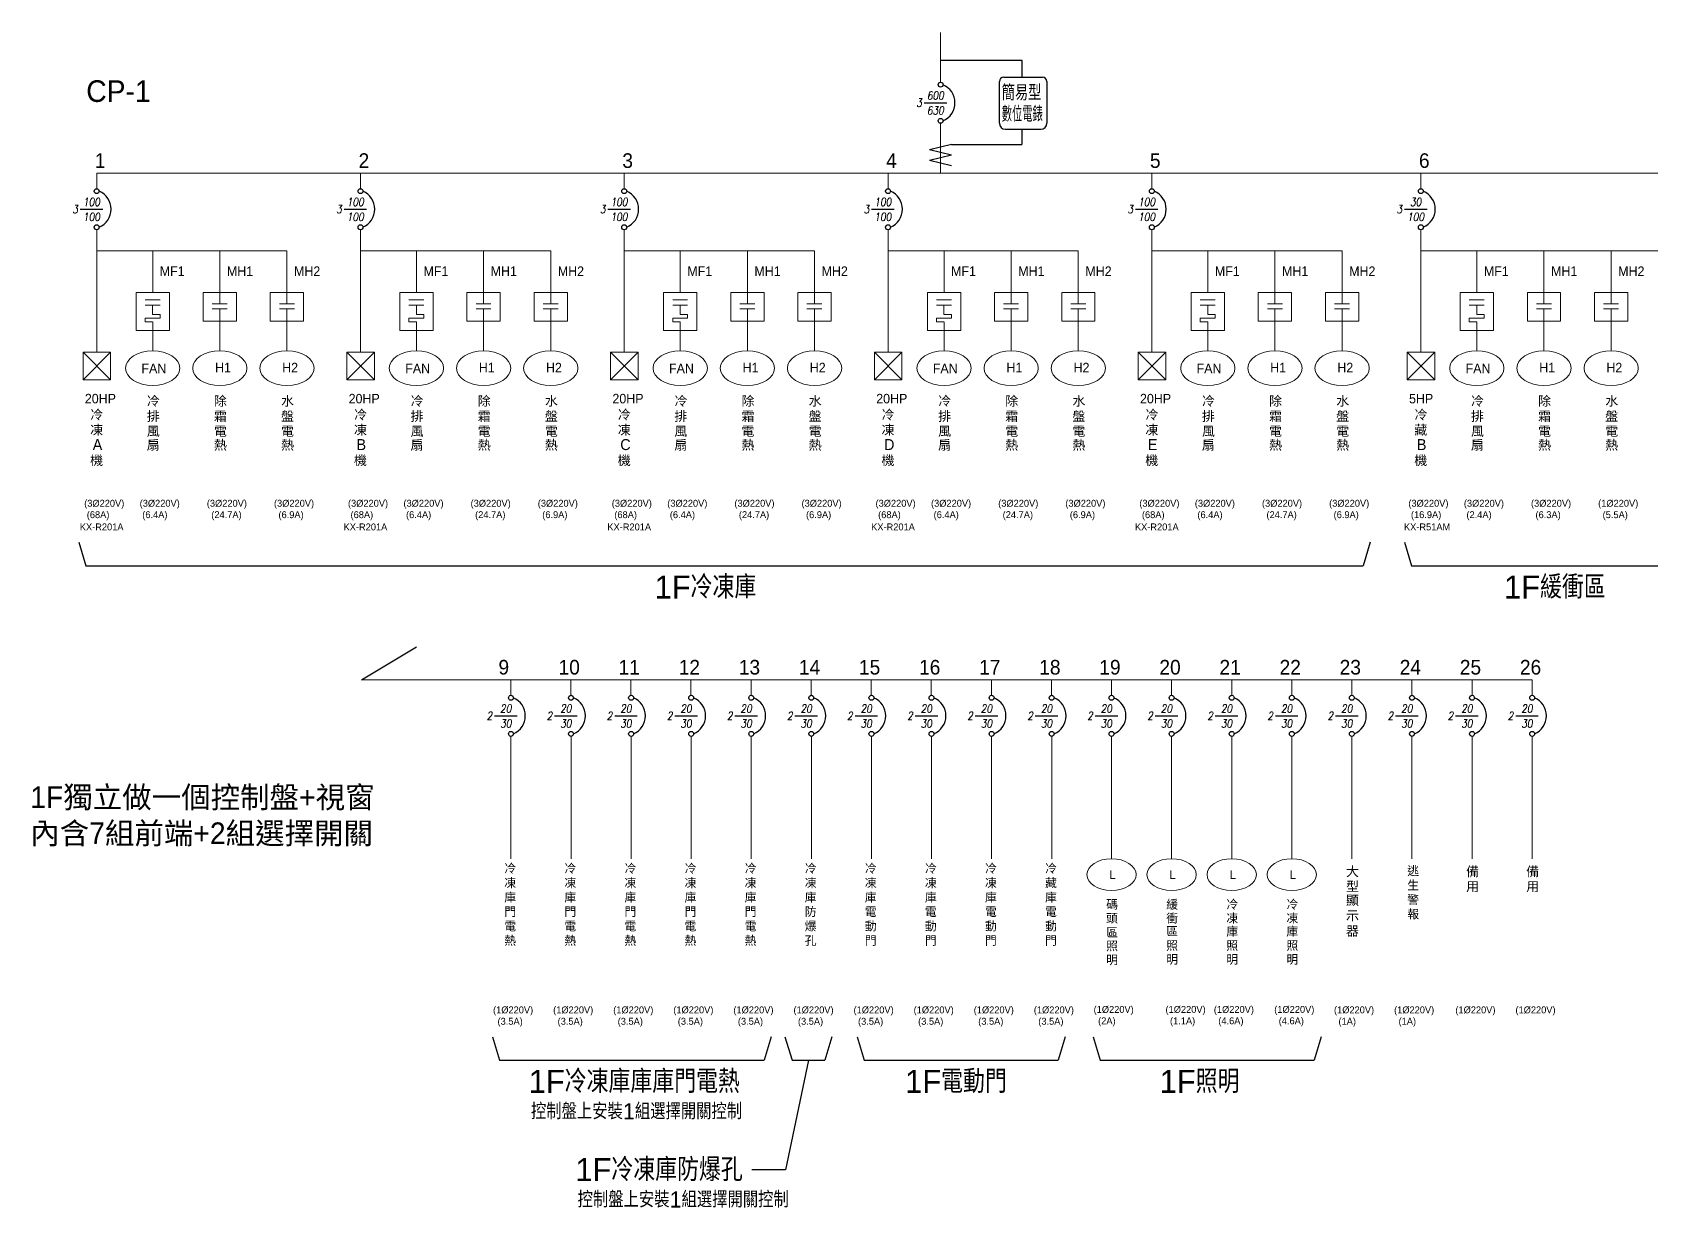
# Model space of a CAD drawing. Header units: millimetres. Extents: x -15161 to 10473752, y -72817 to 33960.
# Drawn here: x 65956 to 73442, y -66722 to -61287 of the extents above; entities that cross this region are included whole.
import ezdxf
from ezdxf.enums import TextEntityAlignment as Align

# ---------------------------------------------------------------- set-up
doc = ezdxf.new("R2010")
doc.units = ezdxf.units.MM
doc.layers.add('1_標示文字', color=2, linetype='Continuous')
doc.layers.add('BORDER', color=7, linetype='Continuous')
doc.styles.add('2', font='simplex.shx', dxfattribs={"width": 0.8, "oblique": 0.174533, "bigfont": 'chineset.shx'})
doc.styles.add('CHINA', font='C2.SHX', dxfattribs={"width": 0.8, "bigfont": 'CHINA.SHX'})
doc.styles.add('CS', font='ROMANS', dxfattribs={"width": 0.8, "bigfont": 'CHINA'})
doc.styles.get("Standard").update_dxf_attribs({"font": 'arial.ttf'})
doc.styles.add('STYLE1', font='PMingLiU.ttf', dxfattribs={"height": 400})

msp = doc.modelspace()

# ---------------------------------------------------------------- linework, layer by layer
at = {"color": 3, "lineweight": 9}
for p, q in [((70157.9051, -61517.2013), (70157.9051, -61286.5775)), ((70157.7647, -61707.0748), (70157.7647, -61937.4293)), ((66253.961, -61937.4293), (75005.6791, -61937.4293)), ((66253.961, -62009.5271), (66253.961, -61937.4293)), ((67474.2174, -62009.5271), (67474.2174, -61937.4293)), ((68694.4739, -62009.5271), (68694.4739, -61937.4293)), ((69914.7304, -62009.5271), (69914.7304, -61937.4293)), ((71134.9868, -62009.5271), (71134.9868, -61937.4293)), ((72379.5012, -62009.5271), (72379.5012, -61937.4293)), ((66253.8205, -62199.4006), (66253.8205, -62296.6118)), ((67474.077, -62199.4006), (67474.077, -62296.6118)), ((68694.3335, -62199.4006), (68694.3335, -62296.6118)), ((69914.5899, -62199.4006), (69914.5899, -62296.6118)), ((71134.8464, -62199.4006), (71134.8464, -62296.6118)), ((72379.3608, -62199.4006), (72379.3608, -62296.6118)), ((66253.8205, -62297.4637), (66253.8205, -62765.5059)), ((66253.8205, -62297.4637), (67134.0733, -62297.4637)), ((66512.8228, -62297.4637), (66512.8228, -62489.4427)), ((66823.4481, -62297.4637), (66823.4481, -62542.5159)), ((67134.0733, -62297.4637), (67134.0733, -62542.5159)), ((67474.077, -62297.4637), (67474.077, -62765.5059)), ((67474.077, -62297.4637), (68354.3298, -62297.4637)), ((67733.0793, -62297.4637), (67733.0793, -62489.4427)), ((68043.7045, -62297.4637), (68043.7045, -62542.5159)), ((68354.3298, -62297.4637), (68354.3298, -62542.5159)), ((68694.3335, -62297.4637), (68694.3335, -62765.5059)), ((68694.3335, -62297.4637), (69574.5863, -62297.4637)), ((68953.3357, -62297.4637), (68953.3357, -62489.4427)), ((69263.961, -62297.4637), (69263.961, -62542.5159)), ((69574.5863, -62297.4637), (69574.5863, -62542.5159)), ((69914.5899, -62297.4637), (69914.5899, -62765.5059)), ((69914.5899, -62297.4637), (70794.8427, -62297.4637)), ((70173.5922, -62297.4637), (70173.5922, -62489.4427)), ((70484.2175, -62297.4637), (70484.2175, -62542.5159)), ((70794.8427, -62297.4637), (70794.8427, -62542.5159)), ((71134.8464, -62297.4637), (71134.8464, -62765.5059)), ((71134.8464, -62297.4637), (72015.0992, -62297.4637)), ((71393.8487, -62297.4637), (71393.8487, -62489.4427)), ((71704.4739, -62297.4637), (71704.4739, -62542.5159)), ((72015.0992, -62297.4637), (72015.0992, -62542.5159)), ((72379.3608, -62297.4637), (72379.3608, -62765.5059)), ((72379.3608, -62297.4637), (73588.0786, -62297.4637)), ((72638.3631, -62297.4637), (72638.3631, -62489.4427)), ((72948.9884, -62297.4637), (72948.9884, -62542.5159)), ((73259.6136, -62297.4637), (73259.6136, -62542.5159)), ((66823.4481, -62565.7164), (66823.4481, -62718.0512)), ((67134.0733, -62565.7164), (67134.0733, -62718.0512)), ((68043.7045, -62565.7164), (68043.7045, -62718.0512)), ((68354.3298, -62565.7164), (68354.3298, -62718.0512)), ((69263.961, -62565.7164), (69263.961, -62718.0512)), ((69574.5863, -62565.7164), (69574.5863, -62718.0512)), ((70484.2175, -62565.7164), (70484.2175, -62718.0512)), ((70794.8427, -62565.7164), (70794.8427, -62718.0512)), ((71704.4739, -62565.7164), (71704.4739, -62718.0512)), ((72015.0992, -62565.7164), (72015.0992, -62718.0512)), ((72948.9884, -62565.7164), (72948.9884, -62718.0512)), ((73259.6136, -62565.7164), (73259.6136, -62718.0512)), ((66512.8228, -62625.2893), (66512.8228, -62718.0512)), ((67733.0793, -62625.2893), (67733.0793, -62718.0512)), ((68953.3357, -62625.2893), (68953.3357, -62718.0512)), ((70173.5922, -62625.2893), (70173.5922, -62718.0512)), ((71393.8487, -62625.2893), (71393.8487, -62718.0512)), ((72638.3631, -62625.2893), (72638.3631, -62718.0512)), ((66512.8228, -62718.0512), (66512.8228, -62759.0666)), ((66823.4481, -62718.0512), (66823.4481, -62759.0666)), ((67134.0733, -62718.0512), (67134.0733, -62759.0666)), ((67733.0793, -62718.0512), (67733.0793, -62759.0666)), ((68043.7045, -62718.0512), (68043.7045, -62759.0666)), ((68354.3298, -62718.0512), (68354.3298, -62759.0666)), ((68953.3357, -62718.0512), (68953.3357, -62759.0666)), ((69263.961, -62718.0512), (69263.961, -62759.0666)), ((69574.5863, -62718.0512), (69574.5863, -62759.0666)), ((70173.5922, -62718.0512), (70173.5922, -62759.0666)), ((70484.2175, -62718.0512), (70484.2175, -62759.0666)), ((70794.8427, -62718.0512), (70794.8427, -62759.0666)), ((71393.8487, -62718.0512), (71393.8487, -62759.0666)), ((71704.4739, -62718.0512), (71704.4739, -62759.0666)), ((72015.0992, -62718.0512), (72015.0992, -62759.0666)), ((72638.3631, -62718.0512), (72638.3631, -62759.0666)), ((72948.9884, -62718.0512), (72948.9884, -62759.0666)), ((73259.6136, -62718.0512), (73259.6136, -62759.0666)), ((67479.0271, -64280.6027), (72894.127, -64280.6027)), ((68169.0526, -64352.7005), (68169.0526, -64280.6027)), ((68446.9981, -64352.7005), (68446.9981, -64280.6027)), ((68724.9437, -64352.7005), (68724.9437, -64280.6027)), ((69002.8892, -64352.7005), (69002.8892, -64280.6027)), ((69280.8348, -64352.7005), (69280.8348, -64280.6027)), ((69280.8348, -64352.7005), (69280.8348, -64280.6027)), ((69558.7804, -64352.7005), (69558.7804, -64280.6027)), ((69558.7804, -64352.7005), (69558.7804, -64280.6027)), ((69836.7259, -64352.7005), (69836.7259, -64280.6027)), ((70114.6715, -64352.7005), (70114.6715, -64280.6027)), ((70114.6715, -64352.7005), (70114.6715, -64280.6027)), ((70392.617, -64352.7005), (70392.617, -64280.6027)), ((70392.617, -64352.7005), (70392.617, -64280.6027)), ((70670.5626, -64352.7005), (70670.5626, -64280.6027)), ((70670.5626, -64352.7005), (70670.5626, -64280.6027)), ((70948.5081, -64352.7005), (70948.5081, -64280.6027)), ((70948.5081, -64352.7005), (70948.5081, -64280.6027)), ((71226.4537, -64352.7005), (71226.4537, -64280.6027)), ((71504.3993, -64352.7005), (71504.3993, -64280.6027)), ((71782.3448, -64352.7005), (71782.3448, -64280.6027)), ((72060.2904, -64352.7005), (72060.2904, -64280.6027)), ((72338.2359, -64352.7005), (72338.2359, -64280.6027)), ((72616.1815, -64352.7005), (72616.1815, -64280.6027)), ((72894.127, -64352.6996), (72894.127, -64280.6018)), ((68170.123, -64542.574), (68170.123, -64639.7852)), ((68448.0685, -64542.574), (68448.0685, -64639.7852)), ((68726.0141, -64542.574), (68726.0141, -64639.7852)), ((69003.9597, -64542.574), (69003.9597, -64639.7852)), ((69281.9052, -64542.574), (69281.9052, -64639.7852)), ((69559.8508, -64542.574), (69559.8508, -64639.7852)), ((69837.7963, -64542.574), (69837.7963, -64639.7852)), ((70115.7419, -64542.574), (70115.7419, -64639.7852)), ((70393.6874, -64542.574), (70393.6874, -64639.7852)), ((70671.633, -64542.574), (70671.633, -64639.7852)), ((70948.3677, -64542.574), (70948.3677, -64639.7852)), ((71226.3133, -64542.574), (71226.3133, -64639.7852)), ((71504.3993, -64542.574), (71504.3993, -64639.7852)), ((71782.3448, -64542.5748), (71782.3448, -64639.786)), ((72060.2904, -64542.5748), (72060.2904, -64639.786)), ((72338.2359, -64542.574), (72338.2359, -64639.7852)), ((72616.1815, -64542.5748), (72616.1815, -64639.786)), ((72894.127, -64542.574), (72894.127, -64639.7852)), ((68170.123, -64640.6371), (68170.123, -65108.6793)), ((68448.0685, -64640.6371), (68448.0685, -65108.6793)), ((68726.0141, -64640.6371), (68726.0141, -65108.6793)), ((69003.9597, -64640.6371), (69003.9597, -65108.6793)), ((69281.9052, -64640.6371), (69281.9052, -65108.6793)), ((69559.8508, -64640.6371), (69559.8508, -65108.6793)), ((69837.7963, -64640.6371), (69837.7963, -65108.6793)), ((70115.7419, -64640.6371), (70115.7419, -65108.6793)), ((70393.6874, -64640.6371), (70393.6874, -65108.6793)), ((70671.633, -64640.6371), (70671.633, -65108.6793)), ((70948.3677, -64640.6371), (70948.3677, -65108.6793)), ((71226.3133, -64640.6371), (71226.3133, -65108.6793)), ((71504.3993, -64640.6371), (71504.3993, -65108.6793)), ((71782.3448, -64640.638), (71782.3448, -65108.6802)), ((72060.2904, -64640.638), (72060.2904, -65108.6802)), ((72338.2359, -64640.6371), (72338.2359, -65108.6793)), ((72616.1815, -64640.638), (72616.1815, -65108.6802)), ((72894.127, -64640.6371), (72894.127, -65108.6793))]:
    msp.add_line(p, q, dxfattribs=at)
for p, q in [((70534.7669, -61416.1128), (70157.9051, -61416.1128)), ((70534.7669, -61493.6758), (70534.7669, -61416.1128)), ((70429.4736, -61707.2893), (70429.4736, -61513.8114)), ((70449.6092, -61493.6758), (70628.8737, -61493.6758)), ((70649.0094, -61513.8114), (70649.0094, -61707.2893)), ((70456.3211, -61734.1369), (70622.1618, -61734.1369)), ((70532.977, -61734.1369), (70532.977, -61804.988)), ((70208.7049, -61804.988), (70106.8245, -61829.6789)), ((70208.7049, -61854.3699), (70106.8245, -61829.6789)), ((70208.7049, -61804.988), (70532.977, -61804.988)), ((70208.7049, -61854.3699), (70106.8245, -61879.0608)), ((70208.7049, -61903.7518), (70106.8245, -61879.0608))]:
    msp.add_line(p, q)
at = {"color": 9, "lineweight": 9}
for p, q in [((66435.7459, -62489.4427), (66589.8997, -62489.4427)), ((66435.7459, -62665.7978), (66435.7459, -62489.4427)), ((66589.8997, -62489.4427), (66589.8997, -62665.7978)), ((66746.3711, -62489.4427), (66900.525, -62489.4427)), ((66746.3711, -62622.7333), (66746.3711, -62489.4427)), ((66900.525, -62489.4427), (66900.525, -62622.7333)), ((67056.9964, -62489.4427), (67211.1503, -62489.4427)), ((67056.9964, -62622.7333), (67056.9964, -62489.4427)), ((67211.1503, -62489.4427), (67211.1503, -62622.7333)), ((67656.0023, -62489.4427), (67810.1562, -62489.4427)), ((67656.0023, -62665.7978), (67656.0023, -62489.4427)), ((67810.1562, -62489.4427), (67810.1562, -62665.7978)), ((67966.6276, -62489.4427), (68120.7815, -62489.4427)), ((67966.6276, -62622.7333), (67966.6276, -62489.4427)), ((68120.7815, -62489.4427), (68120.7815, -62622.7333)), ((68277.2529, -62489.4427), (68431.4067, -62489.4427)), ((68277.2529, -62622.7333), (68277.2529, -62489.4427)), ((68431.4067, -62489.4427), (68431.4067, -62622.7333)), ((68876.2588, -62489.4427), (69030.4127, -62489.4427)), ((68876.2588, -62665.7978), (68876.2588, -62489.4427)), ((69030.4127, -62489.4427), (69030.4127, -62665.7978)), ((69186.8841, -62489.4427), (69341.0379, -62489.4427)), ((69186.8841, -62622.7333), (69186.8841, -62489.4427)), ((69341.0379, -62489.4427), (69341.0379, -62622.7333)), ((69497.5093, -62489.4427), (69651.6632, -62489.4427)), ((69497.5093, -62622.7333), (69497.5093, -62489.4427)), ((69651.6632, -62489.4427), (69651.6632, -62622.7333)), ((70096.5153, -62489.4427), (70250.6691, -62489.4427)), ((70096.5153, -62665.7978), (70096.5153, -62489.4427)), ((70250.6691, -62489.4427), (70250.6691, -62665.7978)), ((70407.1405, -62489.4427), (70561.2944, -62489.4427)), ((70407.1405, -62622.7333), (70407.1405, -62489.4427)), ((70561.2944, -62489.4427), (70561.2944, -62622.7333)), ((70717.7658, -62489.4427), (70871.9197, -62489.4427)), ((70717.7658, -62622.7333), (70717.7658, -62489.4427)), ((70871.9197, -62489.4427), (70871.9197, -62622.7333)), ((71316.7717, -62489.4427), (71470.9256, -62489.4427)), ((71316.7717, -62665.7978), (71316.7717, -62489.4427)), ((71470.9256, -62489.4427), (71470.9256, -62665.7978)), ((71627.397, -62489.4427), (71781.5509, -62489.4427)), ((71627.397, -62622.7333), (71627.397, -62489.4427)), ((71781.5509, -62489.4427), (71781.5509, -62622.7333)), ((71938.0223, -62489.4427), (72092.1761, -62489.4427)), ((71938.0223, -62622.7333), (71938.0223, -62489.4427)), ((72092.1761, -62489.4427), (72092.1761, -62622.7333)), ((72561.2861, -62489.4427), (72715.44, -62489.4427)), ((72561.2861, -62665.7978), (72561.2861, -62489.4427)), ((72715.44, -62489.4427), (72715.44, -62665.7978)), ((72871.9114, -62489.4427), (73026.0653, -62489.4427)), ((72871.9114, -62622.7333), (72871.9114, -62489.4427)), ((73026.0653, -62489.4427), (73026.0653, -62622.7333)), ((73182.5367, -62489.4427), (73336.6906, -62489.4427)), ((73182.5367, -62622.7333), (73182.5367, -62489.4427)), ((73336.6906, -62489.4427), (73336.6906, -62622.7333)), ((66477.772, -62524.4091), (66546.9825, -62524.4091)), ((66477.772, -62547.6096), (66546.9825, -62547.6096)), ((66512.3772, -62547.6096), (66512.3772, -62591.3112)), ((66512.3772, -62547.6096), (66512.3772, -62591.3112)), ((66788.3973, -62542.5159), (66857.6078, -62542.5159)), ((66788.3973, -62565.7164), (66857.6078, -62565.7164)), ((67099.0225, -62542.5159), (67168.2331, -62542.5159)), ((67099.0225, -62565.7164), (67168.2331, -62565.7164)), ((67698.0284, -62524.4091), (67767.239, -62524.4091)), ((67698.0284, -62547.6096), (67767.239, -62547.6096)), ((67732.6337, -62547.6096), (67732.6337, -62591.3112)), ((67732.6337, -62547.6096), (67732.6337, -62591.3112)), ((68008.6537, -62542.5159), (68077.8643, -62542.5159)), ((68008.6537, -62565.7164), (68077.8643, -62565.7164)), ((68319.279, -62542.5159), (68388.4895, -62542.5159)), ((68319.279, -62565.7164), (68388.4895, -62565.7164)), ((68918.2849, -62524.4091), (68987.4955, -62524.4091)), ((68918.2849, -62547.6096), (68987.4955, -62547.6096)), ((68952.8902, -62547.6096), (68952.8902, -62591.3112)), ((68952.8902, -62547.6096), (68952.8902, -62591.3112)), ((69228.9102, -62542.5159), (69298.1207, -62542.5159)), ((69228.9102, -62565.7164), (69298.1207, -62565.7164)), ((69539.5355, -62542.5159), (69608.746, -62542.5159)), ((69539.5355, -62565.7164), (69608.746, -62565.7164)), ((70138.5414, -62524.4091), (70207.7519, -62524.4091)), ((70138.5414, -62547.6096), (70207.7519, -62547.6096)), ((70173.1467, -62547.6096), (70173.1467, -62591.3112)), ((70173.1467, -62547.6096), (70173.1467, -62591.3112)), ((70449.1667, -62542.5159), (70518.3772, -62542.5159)), ((70449.1667, -62565.7164), (70518.3772, -62565.7164)), ((70759.7919, -62542.5159), (70829.0025, -62542.5159)), ((70759.7919, -62565.7164), (70829.0025, -62565.7164)), ((71358.7979, -62524.4091), (71428.0084, -62524.4091)), ((71358.7979, -62547.6096), (71428.0084, -62547.6096)), ((71393.4031, -62547.6096), (71393.4031, -62591.3112)), ((71393.4031, -62547.6096), (71393.4031, -62591.3112)), ((71669.4231, -62542.5159), (71738.6337, -62542.5159)), ((71669.4231, -62565.7164), (71738.6337, -62565.7164)), ((71980.0484, -62542.5159), (72049.2589, -62542.5159)), ((71980.0484, -62565.7164), (72049.2589, -62565.7164)), ((72603.3123, -62524.4091), (72672.5228, -62524.4091)), ((72603.3123, -62547.6096), (72672.5228, -62547.6096)), ((72637.9175, -62547.6096), (72637.9175, -62591.3112)), ((72637.9175, -62547.6096), (72637.9175, -62591.3112)), ((72913.9375, -62542.5159), (72983.1481, -62542.5159)), ((72913.9375, -62565.7164), (72983.1481, -62565.7164)), ((73224.5628, -62542.5159), (73293.7734, -62542.5159)), ((73224.5628, -62565.7164), (73293.7734, -62565.7164)), ((66546.9825, -62608.5182), (66477.772, -62608.5182)), ((66477.772, -62608.5182), (66477.772, -62625.2893)), ((66477.772, -62625.2893), (66512.3772, -62625.2893)), ((66512.3772, -62586.0219), (66512.3772, -62591.3112)), ((66512.3772, -62591.3112), (66546.9825, -62591.3112)), ((66546.9825, -62591.3112), (66546.9825, -62608.5182)), ((66900.525, -62622.7333), (66746.3711, -62622.7333)), ((67211.1503, -62622.7333), (67056.9964, -62622.7333)), ((67767.239, -62608.5182), (67698.0284, -62608.5182)), ((67698.0284, -62608.5182), (67698.0284, -62625.2893)), ((67698.0284, -62625.2893), (67732.6337, -62625.2893)), ((67732.6337, -62586.0219), (67732.6337, -62591.3112)), ((67732.6337, -62591.3112), (67767.239, -62591.3112)), ((67767.239, -62591.3112), (67767.239, -62608.5182)), ((68120.7815, -62622.7333), (67966.6276, -62622.7333)), ((68431.4067, -62622.7333), (68277.2529, -62622.7333)), ((68987.4955, -62608.5182), (68918.2849, -62608.5182)), ((68918.2849, -62608.5182), (68918.2849, -62625.2893)), ((68918.2849, -62625.2893), (68952.8902, -62625.2893)), ((68952.8902, -62586.0219), (68952.8902, -62591.3112)), ((68952.8902, -62591.3112), (68987.4955, -62591.3112)), ((68987.4955, -62591.3112), (68987.4955, -62608.5182)), ((69341.0379, -62622.7333), (69186.8841, -62622.7333)), ((69651.6632, -62622.7333), (69497.5093, -62622.7333)), ((70207.7519, -62608.5182), (70138.5414, -62608.5182)), ((70138.5414, -62608.5182), (70138.5414, -62625.2893)), ((70138.5414, -62625.2893), (70173.1467, -62625.2893)), ((70173.1467, -62586.0219), (70173.1467, -62591.3112)), ((70173.1467, -62591.3112), (70207.7519, -62591.3112)), ((70207.7519, -62591.3112), (70207.7519, -62608.5182)), ((70561.2944, -62622.7333), (70407.1405, -62622.7333)), ((70871.9197, -62622.7333), (70717.7658, -62622.7333)), ((71428.0084, -62608.5182), (71358.7979, -62608.5182)), ((71358.7979, -62608.5182), (71358.7979, -62625.2893)), ((71358.7979, -62625.2893), (71393.4031, -62625.2893)), ((71393.4031, -62586.0219), (71393.4031, -62591.3112)), ((71393.4031, -62591.3112), (71428.0084, -62591.3112)), ((71428.0084, -62591.3112), (71428.0084, -62608.5182)), ((71781.5509, -62622.7333), (71627.397, -62622.7333)), ((72092.1761, -62622.7333), (71938.0223, -62622.7333)), ((72672.5228, -62608.5182), (72603.3123, -62608.5182)), ((72603.3123, -62608.5182), (72603.3123, -62625.2893)), ((72603.3123, -62625.2893), (72637.9175, -62625.2893)), ((72637.9175, -62586.0219), (72637.9175, -62591.3112)), ((72637.9175, -62591.3112), (72672.5228, -62591.3112)), ((72672.5228, -62591.3112), (72672.5228, -62608.5182)), ((73026.0653, -62622.7333), (72871.9114, -62622.7333)), ((73336.6906, -62622.7333), (73182.5367, -62622.7333)), ((66589.8997, -62665.7978), (66435.7459, -62665.7978)), ((67810.1562, -62665.7978), (67656.0023, -62665.7978)), ((69030.4127, -62665.7978), (68876.2588, -62665.7978)), ((70250.6691, -62665.7978), (70096.5153, -62665.7978)), ((71470.9256, -62665.7978), (71316.7717, -62665.7978)), ((72715.44, -62665.7978), (72561.2861, -62665.7978))]:
    msp.add_line(p, q, dxfattribs=at)
at = {"color": 2, "lineweight": 9}
for p, q in [((66190.5496, -62765.5059), (66190.5496, -62893.0981)), ((66318.1417, -62765.5059), (66190.5496, -62765.5059)), ((66318.1417, -62765.5059), (66190.5496, -62893.0981)), ((66190.5496, -62765.5059), (66318.1417, -62893.0981)), ((66318.1417, -62765.5059), (66318.1417, -62893.0981)), ((67410.8061, -62765.5059), (67410.8061, -62893.0981)), ((67538.3982, -62765.5059), (67410.8061, -62765.5059)), ((67538.3982, -62765.5059), (67410.8061, -62893.0981)), ((67410.8061, -62765.5059), (67538.3982, -62893.0981)), ((67538.3982, -62765.5059), (67538.3982, -62893.0981)), ((68631.0625, -62765.5059), (68631.0625, -62893.0981)), ((68758.6547, -62765.5059), (68631.0625, -62765.5059)), ((68758.6547, -62765.5059), (68631.0625, -62893.0981)), ((68631.0625, -62765.5059), (68758.6547, -62893.0981)), ((68758.6547, -62765.5059), (68758.6547, -62893.0981)), ((69851.319, -62765.5059), (69851.319, -62893.0981)), ((69978.9111, -62765.5059), (69851.319, -62765.5059)), ((69978.9111, -62765.5059), (69851.319, -62893.0981)), ((69851.319, -62765.5059), (69978.9111, -62893.0981)), ((69978.9111, -62765.5059), (69978.9111, -62893.0981)), ((71071.5755, -62765.5059), (71071.5755, -62893.0981)), ((71199.1676, -62765.5059), (71071.5755, -62765.5059)), ((71199.1676, -62765.5059), (71071.5755, -62893.0981)), ((71071.5755, -62765.5059), (71199.1676, -62893.0981)), ((71199.1676, -62765.5059), (71199.1676, -62893.0981)), ((72316.0899, -62765.5059), (72316.0899, -62893.0981)), ((72443.682, -62765.5059), (72316.0899, -62765.5059)), ((72443.682, -62765.5059), (72316.0899, -62893.0981)), ((72316.0899, -62765.5059), (72443.682, -62893.0981)), ((72443.682, -62765.5059), (72443.682, -62893.0981)), ((66253.8205, -62828.7769), (66253.8205, -62829.8271)), ((67474.077, -62828.7769), (67474.077, -62829.8271)), ((68694.3335, -62828.7769), (68694.3335, -62829.8271)), ((69914.5899, -62828.7769), (69914.5899, -62829.8271)), ((71134.8464, -62828.7769), (71134.8464, -62829.8271)), ((72379.3608, -62828.7769), (72379.3608, -62829.8271)), ((66318.1417, -62893.0981), (66190.5496, -62893.0981)), ((67538.3982, -62893.0981), (67410.8061, -62893.0981)), ((68758.6547, -62893.0981), (68631.0625, -62893.0981)), ((69978.9111, -62893.0981), (69851.319, -62893.0981)), ((71199.1676, -62893.0981), (71071.5755, -62893.0981)), ((72443.682, -62893.0981), (72316.0899, -62893.0981))]:
    msp.add_line(p, q, dxfattribs=at)
at = {"color": 30}
for p, q in [((66170.8124, -63645.0542), (66203.548, -63754.0986)), ((72144.5031, -63645.0542), (72111.7675, -63754.0986)), ((72303.58, -63645.0542), (72336.3156, -63754.0986)), ((66203.548, -63754.0986), (72111.7675, -63754.0986)), ((72336.3156, -63754.0986), (73646.9384, -63754.0986)), ((68084.1866, -65931.6997), (68116.9221, -66040.7441)), ((69374.2798, -65931.6997), (69341.5442, -66040.7441)), ((69437.7725, -65931.6997), (69470.5081, -66040.7441)), ((69655.1306, -65931.6997), (69622.395, -66040.7441)), ((69772.1585, -65931.6997), (69804.894, -66040.7441)), ((70733.6887, -65931.6997), (70700.9532, -66040.7441)), ((70863.3271, -65931.6997), (70896.0627, -66040.7441)), ((71918.8941, -65931.6997), (71886.1586, -66040.7441)), ((68116.9221, -66040.7441), (69341.5442, -66040.7441)), ((69546.4515, -66040.7441), (69440.0903, -66547.7354)), ((69470.5081, -66040.7441), (69622.395, -66040.7441)), ((69804.894, -66040.7441), (70700.9532, -66040.7441)), ((70896.0627, -66040.7441), (71886.1586, -66040.7441)), ((69440.0903, -66547.7354), (69285.0187, -66547.7354))]:
    msp.add_line(p, q, dxfattribs=at)
at = {"color": 3}
msp.add_line((67479.0271, -64280.6027), (67733.3414, -64128.4737), dxfattribs=at)
for centre in [(70157.7647, -61528.5929), (70157.7647, -61695.6823), (66253.8205, -62020.9187), (67474.077, -62020.9187), (68694.3335, -62020.9187), (69914.5899, -62020.9187), (71134.8464, -62020.9187), (72379.3608, -62020.9187), (66253.8205, -62188.0081), (67474.077, -62188.0081), (68694.3335, -62188.0081), (69914.5899, -62188.0081), (71134.8464, -62188.0081), (72379.3608, -62188.0081), (68170.123, -64364.0921), (68448.0685, -64364.0921), (68726.0141, -64364.0921), (69003.9597, -64364.0921), (69281.9052, -64364.0921), (69559.8508, -64364.0921), (69837.7963, -64364.0921), (70115.7419, -64364.0921), (70393.6874, -64364.0921), (70671.633, -64364.0921), (70948.3677, -64364.0921), (71226.3133, -64364.0921), (71504.3993, -64364.0921), (71782.3448, -64364.0929), (72060.2904, -64364.0929), (72338.2359, -64364.0921), (72616.1815, -64364.0929), (72894.127, -64364.0921), (68170.123, -64531.1815), (68448.0685, -64531.1815), (68726.0141, -64531.1815), (69003.9597, -64531.1815), (69281.9052, -64531.1815), (69559.8508, -64531.1815), (69837.7963, -64531.1815), (70115.7419, -64531.1815), (70393.6874, -64531.1815), (70671.633, -64531.1815), (70948.3677, -64531.1815), (71226.3133, -64531.1815), (71504.3993, -64531.1815), (71782.3448, -64531.1824), (72060.2904, -64531.1824), (72338.2359, -64531.1815), (72616.1815, -64531.1824), (72894.127, -64531.1815)]:
    msp.add_circle(centre, 11.3925, dxfattribs=at)
for centre in [(70133.3102, -61612.1376), (66229.366, -62104.4634), (67449.6225, -62104.4634), (68669.879, -62104.4634), (69890.1354, -62104.4634), (71110.3919, -62104.4634), (72354.9063, -62104.4634), (68145.6685, -64447.6368), (68423.614, -64447.6368), (68701.5596, -64447.6368), (68979.5052, -64447.6368), (69257.4507, -64447.6368), (69535.3963, -64447.6368), (69813.3418, -64447.6368), (70091.2874, -64447.6368), (70369.2329, -64447.6368), (70647.1785, -64447.6368), (70923.9132, -64447.6368), (71201.8588, -64447.6368), (71479.9447, -64447.6368), (71757.8903, -64447.6376), (72035.8359, -64447.6376), (72313.7814, -64447.6368), (72591.727, -64447.6376), (72869.6725, -64447.6368)]:
    msp.add_arc(centre, 90.9105, 293.22297284, 66.77702716, dxfattribs=at)
for centre, radius, start, end in [((70449.6092, -61513.8114), 20.1357, 90, 180), ((70628.8737, -61513.8114), 20.1357, 0, 90), ((70456.3211, -61707.2893), 26.8476, 180, 270), ((70622.1618, -61707.2893), 26.8476, 270, 0)]:
    msp.add_arc(centre, radius, start, end)
at = {"color": 2, "lineweight": 9}
for centre, major_axis in [((66512.8228, -62839.7768), (-125.5358, 0)), ((66823.4481, -62839.7768), (-125.5358, 0)), ((67134.0733, -62839.7768), (-125.5358, 0)), ((67733.0793, -62839.7768), (-125.5358, 0)), ((68043.7045, -62839.7768), (-125.5358, 0)), ((68354.3298, -62839.7768), (-125.5358, 0)), ((68953.3357, -62839.7768), (-125.5358, 0)), ((69263.961, -62839.7768), (-125.5358, 0)), ((69574.5863, -62839.7768), (-125.5358, 0)), ((70173.5922, -62839.7768), (-125.5358, 0)), ((70484.2175, -62839.7768), (-125.5358, 0)), ((70794.8427, -62839.7768), (-125.5358, 0)), ((71393.8487, -62839.7768), (-125.5358, 0)), ((71704.4739, -62839.7768), (-125.5358, 0)), ((72015.0992, -62839.7768), (-125.5358, 0)), ((72638.3631, -62839.7768), (-125.5358, 0)), ((72948.9884, -62839.7768), (-125.5358, 0)), ((73259.6136, -62839.7768), (-125.5358, 0)), ((70948.3677, -65182.0557), (-114.129, 0)), ((71226.3133, -65182.0557), (-114.129, 0)), ((71504.3993, -65182.0557), (-114.129, 0)), ((71782.3448, -65182.0565), (-114.129, 0))]:
    msp.add_ellipse(centre, major_axis=major_axis, ratio=0.64292495, dxfattribs=at)
at = {"layer": '1_標示文字', "color": 3}
for p, q in [((70081.815, -61612.1376), (70186.2459, -61612.1376)), ((66177.8708, -62104.4634), (66282.3017, -62104.4634)), ((67398.1273, -62104.4634), (67502.5582, -62104.4634)), ((68618.3837, -62104.4634), (68722.8146, -62104.4634)), ((69838.6402, -62104.4634), (69943.0711, -62104.4634)), ((71058.8967, -62104.4634), (71163.3276, -62104.4634)), ((72303.4111, -62104.4634), (72407.842, -62104.4634)), ((68094.1733, -64447.6368), (68198.6041, -64447.6368)), ((68372.1188, -64447.6368), (68476.5497, -64447.6368)), ((68650.0644, -64447.6368), (68754.4953, -64447.6368)), ((68928.0099, -64447.6368), (69032.4408, -64447.6368)), ((69205.9555, -64447.6368), (69310.3864, -64447.6368)), ((69483.901, -64447.6368), (69588.3319, -64447.6368)), ((69761.8466, -64447.6368), (69866.2775, -64447.6368)), ((70039.7921, -64447.6368), (70144.223, -64447.6368)), ((70317.7377, -64447.6368), (70422.1686, -64447.6368)), ((70595.6833, -64447.6368), (70700.1142, -64447.6368)), ((70872.418, -64447.6368), (70976.8489, -64447.6368)), ((71150.3635, -64447.6368), (71254.7944, -64447.6368)), ((71428.4495, -64447.6368), (71532.8804, -64447.6368)), ((71706.3951, -64447.6376), (71810.826, -64447.6376)), ((71984.3406, -64447.6376), (72088.7715, -64447.6376)), ((72262.2862, -64447.6368), (72366.7171, -64447.6368)), ((72540.2317, -64447.6376), (72644.6626, -64447.6376)), ((72818.1773, -64447.6368), (72922.6082, -64447.6368))]:
    msp.add_line(p, q, dxfattribs=at)

# ---------------------------------------------------------------- texts
at = {"style": 'CS'}
for s, width, p in [('簡易型', 0.9, (70440.2866, -61601.2714)), ('數位電錶', 0.7, (70440.3483, -61699.795))]:
    msp.add_text(s, height=71.5935, dxfattribs=dict(at, width=width)).set_placement(p)
at = {"color": 2, "lineweight": 9, "style": 'STYLE1'}
for s, height, p in [('1', 67.6956, (66244.9601, -61913.5499)), ('2', 67.6956, (67465.2166, -61913.5499)), ('3', 67.6956, (68685.4731, -61913.5499)), ('4', 67.6956, (69905.7295, -61913.5499)), ('5', 67.6956, (71125.986, -61913.5499)), ('6', 67.6956, (72370.5004, -61913.5499)), ('MF1', 43.94027, (66545.4645, -62413.1207)), ('MH1', 43.94027, (66856.0898, -62413.1207)), ('MH2', 43.94027, (67166.7151, -62413.1207)), ('MF1', 43.94027, (67765.721, -62413.1207)), ('MH1', 43.94027, (68076.3463, -62413.1207)), ('MH2', 43.94027, (68386.9715, -62413.1207)), ('MF1', 43.94027, (68985.9775, -62413.1207)), ('MH1', 43.94027, (69296.6027, -62413.1207)), ('MH2', 43.94027, (69607.228, -62413.1207)), ('MF1', 43.94027, (70206.2339, -62413.1207)), ('MH1', 43.94027, (70516.8592, -62413.1207)), ('MH2', 43.94027, (70827.4845, -62413.1207)), ('MF1', 43.94027, (71426.4904, -62413.1207)), ('MH1', 43.94027, (71737.1157, -62413.1207)), ('MH2', 43.94027, (72047.7409, -62413.1207)), ('MF1', 43.94027, (72671.0048, -62413.1207)), ('MH1', 43.94027, (72981.6301, -62413.1207)), ('MH2', 43.94027, (73292.2554, -62413.1207)), ('FAN', 43.94027, (66460.929, -62862.9769)), ('H1', 43.94027, (66801.3832, -62858.9108)), ('H2', 43.94027, (67112.0085, -62858.9108)), ('FAN', 43.94027, (67681.1854, -62862.9769)), ('H1', 43.94027, (68021.6397, -62858.9108)), ('H2', 43.94027, (68332.2649, -62858.9108)), ('FAN', 43.94027, (68901.4419, -62862.9769)), ('H1', 43.94027, (69241.8961, -62858.9108)), ('H2', 43.94027, (69552.5214, -62858.9108)), ('FAN', 43.94027, (70121.6984, -62862.9769)), ('H1', 43.94027, (70462.1526, -62858.9108)), ('H2', 43.94027, (70772.7779, -62858.9108)), ('FAN', 43.94027, (71341.9548, -62862.9769)), ('H1', 43.94027, (71682.4091, -62858.9108)), ('H2', 43.94027, (71993.0343, -62858.9108)), ('FAN', 43.94027, (72586.4693, -62862.9769)), ('H1', 43.94027, (72926.9235, -62858.9108)), ('H2', 43.94027, (73237.5488, -62858.9108)), ('20HP', 43.94027, (66199.1163, -63002.5354)), ('冷', 43.9403, (66223.7696, -63076.6614)), ('冷', 43.9403, (66485.5335, -63013.2746)), ('除', 43.9403, (66796.1588, -63013.2746)), ('水', 43.9403, (67106.784, -63013.2746)), ('20HP', 43.94027, (67419.3728, -63002.5354)), ('冷', 43.9403, (67444.026, -63076.6614)), ('冷', 43.9403, (67705.7899, -63013.2746)), ('除', 43.9403, (68016.4152, -63013.2746)), ('水', 43.9403, (68327.0405, -63013.2746)), ('20HP', 43.94027, (68639.6293, -63002.5354)), ('冷', 43.9403, (68664.2825, -63076.6614)), ('冷', 43.9403, (68926.0464, -63013.2746)), ('除', 43.9403, (69236.6717, -63013.2746)), ('水', 43.9403, (69547.297, -63013.2746)), ('20HP', 43.94027, (69859.8857, -63002.5354)), ('冷', 43.9403, (69884.539, -63076.6614)), ('冷', 43.9403, (70146.3029, -63013.2746)), ('除', 43.9403, (70456.9282, -63013.2746)), ('水', 43.9403, (70767.5534, -63013.2746)), ('20HP', 43.94027, (71080.1422, -63002.5354)), ('冷', 43.9403, (71104.7954, -63076.6614)), ('冷', 43.9403, (71366.5594, -63013.2746)), ('除', 43.9403, (71677.1846, -63013.2746)), ('水', 43.9403, (71987.8099, -63013.2746)), ('5HP', 43.94027, (72324.6566, -63002.5354)), ('冷', 43.9403, (72349.3099, -63076.6614)), ('冷', 43.9403, (72611.0738, -63013.2746)), ('除', 43.9403, (72921.699, -63013.2746)), ('水', 43.9403, (73232.3243, -63013.2746)), ('凍', 43.9403, (66223.7696, -63147.1629)), ('排', 43.9403, (66485.5335, -63083.776)), ('風', 43.9403, (66485.5335, -63152.8749)), ('霜', 43.9403, (66796.1588, -63083.776)), ('電', 43.9403, (66796.1588, -63152.8749)), ('盤', 43.9403, (67106.784, -63083.776)), ('電', 43.9403, (67106.784, -63152.8749)), ('凍', 43.9403, (67444.026, -63147.1629)), ('排', 43.9403, (67705.7899, -63083.776)), ('風', 43.9403, (67705.7899, -63152.8749)), ('霜', 43.9403, (68016.4152, -63083.776)), ('電', 43.9403, (68016.4152, -63152.8749)), ('盤', 43.9403, (68327.0405, -63083.776)), ('電', 43.9403, (68327.0405, -63152.8749)), ('凍', 43.9403, (68664.2825, -63147.1629)), ('排', 43.9403, (68926.0464, -63083.776)), ('風', 43.9403, (68926.0464, -63152.8749)), ('霜', 43.9403, (69236.6717, -63083.776)), ('電', 43.9403, (69236.6717, -63152.8749)), ('盤', 43.9403, (69547.297, -63083.776)), ('電', 43.9403, (69547.297, -63152.8749)), ('凍', 43.9403, (69884.539, -63147.1629)), ('排', 43.9403, (70146.3029, -63083.776)), ('風', 43.9403, (70146.3029, -63152.8749)), ('霜', 43.9403, (70456.9282, -63083.776)), ('電', 43.9403, (70456.9282, -63152.8749)), ('盤', 43.9403, (70767.5534, -63083.776)), ('電', 43.9403, (70767.5534, -63152.8749)), ('凍', 43.9403, (71104.7954, -63147.1629)), ('排', 43.9403, (71366.5594, -63083.776)), ('風', 43.9403, (71366.5594, -63152.8749)), ('霜', 43.9403, (71677.1846, -63083.776)), ('電', 43.9403, (71677.1846, -63152.8749)), ('盤', 43.9403, (71987.8099, -63083.776)), ('電', 43.9403, (71987.8099, -63152.8749)), ('藏', 43.9403, (72349.3099, -63147.1629)), ('排', 43.9403, (72611.0738, -63083.776)), ('風', 43.9403, (72611.0738, -63152.8749)), ('霜', 43.9403, (72921.699, -63083.776)), ('電', 43.9403, (72921.699, -63152.8749)), ('盤', 43.9403, (73232.3243, -63083.776)), ('電', 43.9403, (73232.3243, -63152.8749)), ('A', 50.7717, (66235.4181, -63218.5139)), ('扇', 43.9403, (66485.5335, -63216.5986)), ('熱', 43.9403, (66796.1588, -63216.5986)), ('熱', 43.9403, (67106.784, -63216.5986)), ('B', 50.7717, (67455.6746, -63218.5139)), ('扇', 43.9403, (67705.7899, -63216.5986)), ('熱', 43.9403, (68016.4152, -63216.5986)), ('熱', 43.9403, (68327.0405, -63216.5986)), ('C', 50.7717, (68675.931, -63218.5139)), ('扇', 43.9403, (68926.0464, -63216.5986)), ('熱', 43.9403, (69236.6717, -63216.5986)), ('熱', 43.9403, (69547.297, -63216.5986)), ('D', 50.7717, (69896.1875, -63218.5139)), ('扇', 43.9403, (70146.3029, -63216.5986)), ('熱', 43.9403, (70456.9282, -63216.5986)), ('熱', 43.9403, (70767.5534, -63216.5986)), ('E', 50.7717, (71116.444, -63218.5139)), ('扇', 43.9403, (71366.5594, -63216.5986)), ('熱', 43.9403, (71677.1846, -63216.5986)), ('熱', 43.9403, (71987.8099, -63216.5986)), ('B', 50.7717, (72360.9584, -63218.5139)), ('扇', 43.9403, (72611.0738, -63216.5986)), ('熱', 43.9403, (72921.699, -63216.5986)), ('熱', 43.9403, (73232.3243, -63216.5986)), ('機', 43.9403, (66223.7696, -63287.841)), ('機', 43.9403, (67444.026, -63287.841)), ('機', 43.9403, (68664.2825, -63287.841)), ('機', 43.9403, (69884.539, -63287.841)), ('機', 43.9403, (71104.7954, -63287.841)), ('機', 43.9403, (72349.3099, -63287.841)), ('9', 67.6956, (68112.4223, -64256.7232)), ('10', 67.69555, (68390.3678, -64256.7232)), ('11', 67.69555, (68668.3134, -64256.7232)), ('12', 67.69555, (68946.259, -64256.7232)), ('13', 67.69555, (69224.2045, -64256.7232)), ('14', 67.69555, (69502.1501, -64256.7232)), ('15', 67.69555, (69780.0956, -64256.7232)), ('16', 67.69555, (70058.0412, -64256.7232)), ('17', 67.69555, (70335.9867, -64256.7232)), ('18', 67.69555, (70613.9323, -64256.7232)), ('19', 67.69555, (70891.8779, -64256.7232)), ('20', 67.69555, (71169.8234, -64256.7232)), ('21', 67.69555, (71447.769, -64256.7232)), ('22', 67.69555, (71725.7145, -64256.7232)), ('23', 67.69555, (72003.6601, -64256.7232)), ('24', 67.69555, (72281.6056, -64256.7232)), ('25', 67.69555, (72559.5512, -64256.7232)), ('26', 67.69555, (72837.4968, -64256.7232)), ('L', 39.9476, (70938.5599, -65201.8662)), ('L', 39.9476, (71216.5054, -65201.8662)), ('L', 39.9476, (71494.5914, -65201.8662)), ('L', 39.9476, (71772.537, -65201.8671)), ('大', 43.9403, (72033.001, -65189.6661)), ('備', 43.9403, (72588.8922, -65189.6661)), ('備', 43.9403, (72866.8377, -65189.6661)), ('顯', 43.9403, (72033.001, -65322.4887)), ('型', 43.9403, (72033.001, -65258.765)), ('用', 43.9403, (72588.8922, -65258.765)), ('用', 43.9403, (72866.8377, -65258.765)), ('碼', 39.9476, (70923.558, -65339.7886)), ('緩', 39.9476, (71201.5036, -65340.141)), ('冷', 39.9476, (71479.5896, -65340.141)), ('冷', 39.9476, (71757.5351, -65340.1419)), ('示', 43.9403, (72033.001, -65394.104)), ('頭', 39.9476, (70923.558, -65403.8839)), ('區', 39.9476, (70923.558, -65470.2733)), ('衝', 39.9476, (71201.5036, -65404.2363)), ('區', 39.9476, (71201.5036, -65464.9268)), ('庫', 39.9476, (71479.5896, -65464.9268)), ('凍', 39.9476, (71479.5896, -65404.2363)), ('庫', 39.9476, (71757.5351, -65464.9277)), ('凍', 39.9476, (71757.5351, -65404.2372)), ('器', 43.9403, (72033.001, -65464.6055)), ('照', 39.9476, (70923.558, -65532.2615)), ('照', 39.9476, (71201.5036, -65530.3529)), ('照', 39.9476, (71479.5896, -65530.3529)), ('照', 39.9476, (71757.5351, -65530.3538)), ('明', 39.9476, (70923.558, -65596.3569)), ('明', 39.9476, (71201.5036, -65594.4483)), ('明', 39.9476, (71479.5896, -65594.4483)), ('明', 39.9476, (71757.5351, -65594.4491))]:
    msp.add_text(s, height=height, dxfattribs=at).set_placement(p)
at = {"color": 30, "attachment_point": 1}
for s, width, heights, insert, char_height in [('{\\fPMingLiU|b0|i0|c136|p18;\\C2;CP-1}', 1133.405577, [267.8661], (66205.5531, -61508.276), 100), ('{\\fPMingLiU|b0|i0|c136|p18;\\C4;逃生警報}', 78.209264, [514.2564], (72316.5358, -65144.9373), 40)]:
    msp.add_mtext_dynamic_manual_height_columns(s, width=width, gutter_width=12.5, heights=heights, dxfattribs=dict(at, insert=insert, char_height=char_height))
at = {"color": 253, "insert": (65946.3071, -64774.0278), "char_height": 100, "attachment_point": 1}
msp.add_mtext_dynamic_manual_height_columns('{\\fPMingLiU|b0|i0|c136|p18;\\C2;1F獨立做一個控制盤+視窗\\P內含7組前端+2組選擇開關}', width=1828.341687, gutter_width=12.5, heights=[0], dxfattribs=at)
at = {"char_height": 40, "attachment_point": 1}
for s, width, insert in [('{\\fPMingLiU|b0|i0|c136|p18;\\C4;冷凍庫門電熱}', 70.503651, (68139.4825, -65133.8023)), ('{\\fPMingLiU|b0|i0|c136|p18;\\C4;冷凍庫門電熱}', 70.503651, (68417.4281, -65133.8023)), ('{\\fPMingLiU|b0|i0|c136|p18;\\C4;冷凍庫門電熱}', 70.503651, (68695.3736, -65133.8023)), ('{\\fPMingLiU|b0|i0|c136|p18;\\C4;冷凍庫門電熱}', 70.503651, (68973.3192, -65133.8023)), ('{\\fPMingLiU|b0|i0|c136|p18;\\C4;冷凍庫門電熱}', 70.503651, (69251.2647, -65133.8023)), ('{\\fPMingLiU|b0|i0|c136|p18;\\C4;冷凍庫防爆孔}', 65.019002, (69529.2103, -65133.8023)), ('{\\fPMingLiU|b0|i0|c136|p18;\\C4;冷凍庫電動門}', 65.019002, (69807.1558, -65133.8023)), ('{\\fPMingLiU|b0|i0|c136|p18;\\C4;冷凍庫電動門}', 65.019002, (70085.1014, -65133.8023)), ('{\\fPMingLiU|b0|i0|c136|p18;\\C4;冷凍庫電動門}', 65.019002, (70363.047, -65133.8023)), ('{\\fPMingLiU|b0|i0|c136|p18;\\C4;冷藏庫電動門}', 65.019002, (70640.9925, -65133.8023))]:
    msp.add_mtext_dynamic_manual_height_columns(s, width=width, gutter_width=12.5, heights=[442.7742], dxfattribs=dict(at, insert=insert))
at = {"layer": '1_標示文字', "style": '2', "oblique": 10, "width": 0.8}
for s, p in [('3', (70058.0807, -61612.1376)), ('3', (66154.1365, -62104.4634)), ('3', (67374.393, -62104.4634)), ('3', (68594.6494, -62104.4634)), ('3', (69814.9059, -62104.4634)), ('3', (71035.1624, -62104.4634)), ('3', (72279.6768, -62104.4634)), ('2', (68070.439, -64447.6368)), ('2', (68348.3845, -64447.6368)), ('2', (68626.3301, -64447.6368)), ('2', (68904.2756, -64447.6368)), ('2', (69182.2212, -64447.6368)), ('2', (69460.1667, -64447.6368)), ('2', (69738.1123, -64447.6368)), ('2', (70016.0579, -64447.6368)), ('2', (70294.0034, -64447.6368)), ('2', (70571.949, -64447.6368)), ('2', (70848.6837, -64447.6368)), ('2', (71126.6292, -64447.6368)), ('2', (71404.7152, -64447.6368)), ('2', (71682.6608, -64447.6376)), ('2', (71960.6063, -64447.6376)), ('2', (72238.5519, -64447.6368)), ('2', (72516.4974, -64447.6376)), ('2', (72794.443, -64447.6368))]:
    msp.add_text(s, height=37.9749, dxfattribs=at).set_placement(p, align=Align.MIDDLE)
for s, p in [('600', (70133.6495, -61597.5098)), ('630', (70133.6495, -61666.658)), ('100', (66229.7053, -62089.8356)), ('100', (67449.9618, -62089.8356)), ('100', (68670.2183, -62089.8356)), ('100', (69890.4747, -62089.8356)), ('100', (71110.7312, -62089.8356)), ('30', (72355.2456, -62089.8356)), ('100', (66229.7053, -62158.9838)), ('100', (67449.9618, -62158.9838)), ('100', (68670.2183, -62158.9838)), ('100', (69890.4747, -62158.9838)), ('100', (71110.7312, -62158.9838)), ('100', (72355.2456, -62158.9838)), ('20', (68146.0078, -64433.009)), ('20', (68423.9533, -64433.009)), ('20', (68701.8989, -64433.009)), ('20', (68979.8444, -64433.009)), ('20', (69257.79, -64433.009)), ('20', (69535.7356, -64433.009)), ('20', (69813.6811, -64433.009)), ('20', (70091.6267, -64433.009)), ('20', (70369.5722, -64433.009)), ('20', (70647.5178, -64433.009)), ('20', (70924.2525, -64433.009)), ('20', (71202.1981, -64433.009)), ('20', (71480.284, -64433.009)), ('20', (71758.2296, -64433.0098)), ('20', (72036.1751, -64433.0098)), ('20', (72314.1207, -64433.009)), ('20', (72592.0663, -64433.0098)), ('20', (72870.0118, -64433.009)), ('30', (68146.0078, -64502.1571)), ('30', (68423.9533, -64502.1571)), ('30', (68701.8989, -64502.1571)), ('30', (68979.8444, -64502.1571)), ('30', (69257.79, -64502.1571)), ('30', (69535.7356, -64502.1571)), ('30', (69813.6811, -64502.1571)), ('30', (70091.6267, -64502.1571)), ('30', (70369.5722, -64502.1571)), ('30', (70647.5178, -64502.1571)), ('30', (70924.2525, -64502.1571)), ('30', (71202.1981, -64502.1571)), ('30', (71480.284, -64502.1571)), ('30', (71758.2296, -64502.158)), ('30', (72036.1751, -64502.158)), ('30', (72314.1207, -64502.1571)), ('30', (72592.0663, -64502.158)), ('30', (72870.0118, -64502.1571))]:
    msp.add_text(s, height=37.97487, dxfattribs=at).set_placement(p, align=Align.CENTER)
at = {"layer": 'BORDER', "color": 3, "style": 'CHINA'}
for s, p in [('(3%%C220V)', (66196.0117, -63480.5979)), ('(3%%C220V)', (66452.7082, -63480.5979)), ('(3%%C220V)', (66763.3334, -63480.5979)), ('(3%%C220V)', (67073.9587, -63480.5979)), ('(3%%C220V)', (67416.2682, -63480.5979)), ('(3%%C220V)', (67672.9646, -63480.5979)), ('(3%%C220V)', (67983.5899, -63480.5979)), ('(3%%C220V)', (68294.2152, -63480.5979)), ('(3%%C220V)', (68636.5247, -63480.5979)), ('(3%%C220V)', (68893.2211, -63480.5979)), ('(3%%C220V)', (69203.8464, -63480.5979)), ('(3%%C220V)', (69514.4717, -63480.5979)), ('(3%%C220V)', (69856.7811, -63480.5979)), ('(3%%C220V)', (70113.4776, -63480.5979)), ('(3%%C220V)', (70424.1029, -63480.5979)), ('(3%%C220V)', (70734.7281, -63480.5979)), ('(3%%C220V)', (71077.0376, -63480.5979)), ('(3%%C220V)', (71333.734, -63480.5979)), ('(3%%C220V)', (71644.3593, -63480.5979)), ('(3%%C220V)', (71954.9846, -63480.5979)), ('(3%%C220V)', (72321.552, -63480.5979)), ('(3%%C220V)', (72578.2485, -63480.5979)), ('(3%%C220V)', (72888.8737, -63480.5979)), ('(1%%C220V)', (73199.499, -63480.5979)), ('(68A)', (66207.9567, -63533.3515)), ('(6.4A)', (66464.6531, -63533.3515)), ('(24.7A)', (66784.1012, -63533.3515)), ('(6.9A)', (67094.7265, -63533.3515)), ('(68A)', (67428.2132, -63533.3515)), ('(6.4A)', (67684.9096, -63533.3515)), ('(24.7A)', (68004.3577, -63533.3515)), ('(6.9A)', (68314.9829, -63533.3515)), ('(68A)', (68648.4696, -63533.3515)), ('(6.4A)', (68905.1661, -63533.3515)), ('(24.7A)', (69224.6141, -63533.3515)), ('(6.9A)', (69535.2394, -63533.3515)), ('(68A)', (69868.7261, -63533.3515)), ('(6.4A)', (70125.4225, -63533.3515)), ('(24.7A)', (70444.8706, -63533.3515)), ('(6.9A)', (70755.4959, -63533.3515)), ('(68A)', (71088.9826, -63533.3515)), ('(6.4A)', (71345.679, -63533.3515)), ('(24.7A)', (71665.1271, -63533.3515)), ('(6.9A)', (71975.7524, -63533.3515)), ('(16.9A)', (72333.497, -63533.3515)), ('(2.4A)', (72590.1934, -63533.3515)), ('(6.3A)', (72909.6415, -63533.3515)), ('(5.5A)', (73220.2668, -63533.3515)), ('(1%%C220V)', (68087.3773, -65823.7713)), ('(1%%C220V)', (68365.3229, -65823.7713)), ('(1%%C220V)', (68643.2684, -65823.7713)), ('(1%%C220V)', (68921.214, -65823.7713)), ('(1%%C220V)', (69199.1595, -65823.7713)), ('(1%%C220V)', (69477.1051, -65823.7713)), ('(1%%C220V)', (69755.0507, -65823.7713)), ('(1%%C220V)', (70032.9962, -65823.7713)), ('(1%%C220V)', (70310.9418, -65823.7713)), ('(1%%C220V)', (70588.8873, -65823.7713)), ('(1%%C220V)', (70865.622, -65821.6381)), ('(1%%C220V)', (71198.1787, -65821.6381)), ('(1%%C220V)', (71421.6536, -65821.6381)), ('(1%%C220V)', (71701.0771, -65821.6381)), ('(1%%C220V)', (71977.5447, -65823.7713)), ('(1%%C220V)', (72255.4903, -65823.7722)), ('(1%%C220V)', (72539.0299, -65823.7713)), ('(1%%C220V)', (72816.9754, -65823.7713)), ('(3.5A)', (68108.1451, -65876.5249)), ('(3.5A)', (68386.0906, -65876.5249)), ('(3.5A)', (68664.0362, -65876.5249)), ('(3.5A)', (68941.9818, -65876.5249)), ('(3.5A)', (69219.9273, -65876.5249)), ('(3.5A)', (69497.8729, -65876.5249)), ('(3.5A)', (69775.8184, -65876.5249)), ('(3.5A)', (70053.764, -65876.5249)), ('(3.5A)', (70331.7095, -65876.5249)), ('(3.5A)', (70609.6551, -65876.5249)), ('(2A)', (70886.3898, -65874.3917)), ('(1.1A)', (71218.9465, -65874.3917)), ('(4.6A)', (71442.4213, -65874.3917)), ('(4.6A)', (71721.8449, -65874.3917)), ('(1A)', (71998.3125, -65876.5249)), ('(1A)', (72276.258, -65876.5258))]:
    msp.add_text(s, height=32, dxfattribs=at).set_placement(p)
at = {"layer": 'BORDER', "color": 4, "style": 'CHINA'}
for s, p in [('KX-R201A', (66175.7235, -63590.0225)), ('KX-R201A', (67395.98, -63590.0225)), ('KX-R201A', (68616.2365, -63590.0225)), ('KX-R201A', (69836.493, -63590.0225)), ('KX-R201A', (71056.7494, -63590.0225)), ('KX-R51AM', (72301.2638, -63590.0225))]:
    msp.add_text(s, height=32, dxfattribs=at).set_placement(p)
at = {"layer": 'BORDER', "color": 30, "style": 'CHINA'}
for s, height, p in [('1F冷凍庫', 106.59108, (68834.9487, -63905.3229)), ('1F緩衝區', 106.59108, (72764.5068, -63905.3229)), ('1F冷凍庫庫庫門電熱', 106.59108, (68252.6324, -66191.9683)), ('1F電動門', 106.59108, (69993.8117, -66191.9683)), ('1F照明', 106.59108, (71171.3589, -66191.9683)), ('控制盤上安裝1組選擇開關控制', 74.613757, (68262.5493, -66314.0457)), ('1F冷凍庫防爆孔', 106.59108, (68468.5395, -66599.8566)), ('控制盤上安裝1組選擇開關控制', 74.613757, (68478.4563, -66721.934))]:
    msp.add_text(s, height=height, dxfattribs=at).set_placement(p)

doc.saveas('drawing.dxf')
